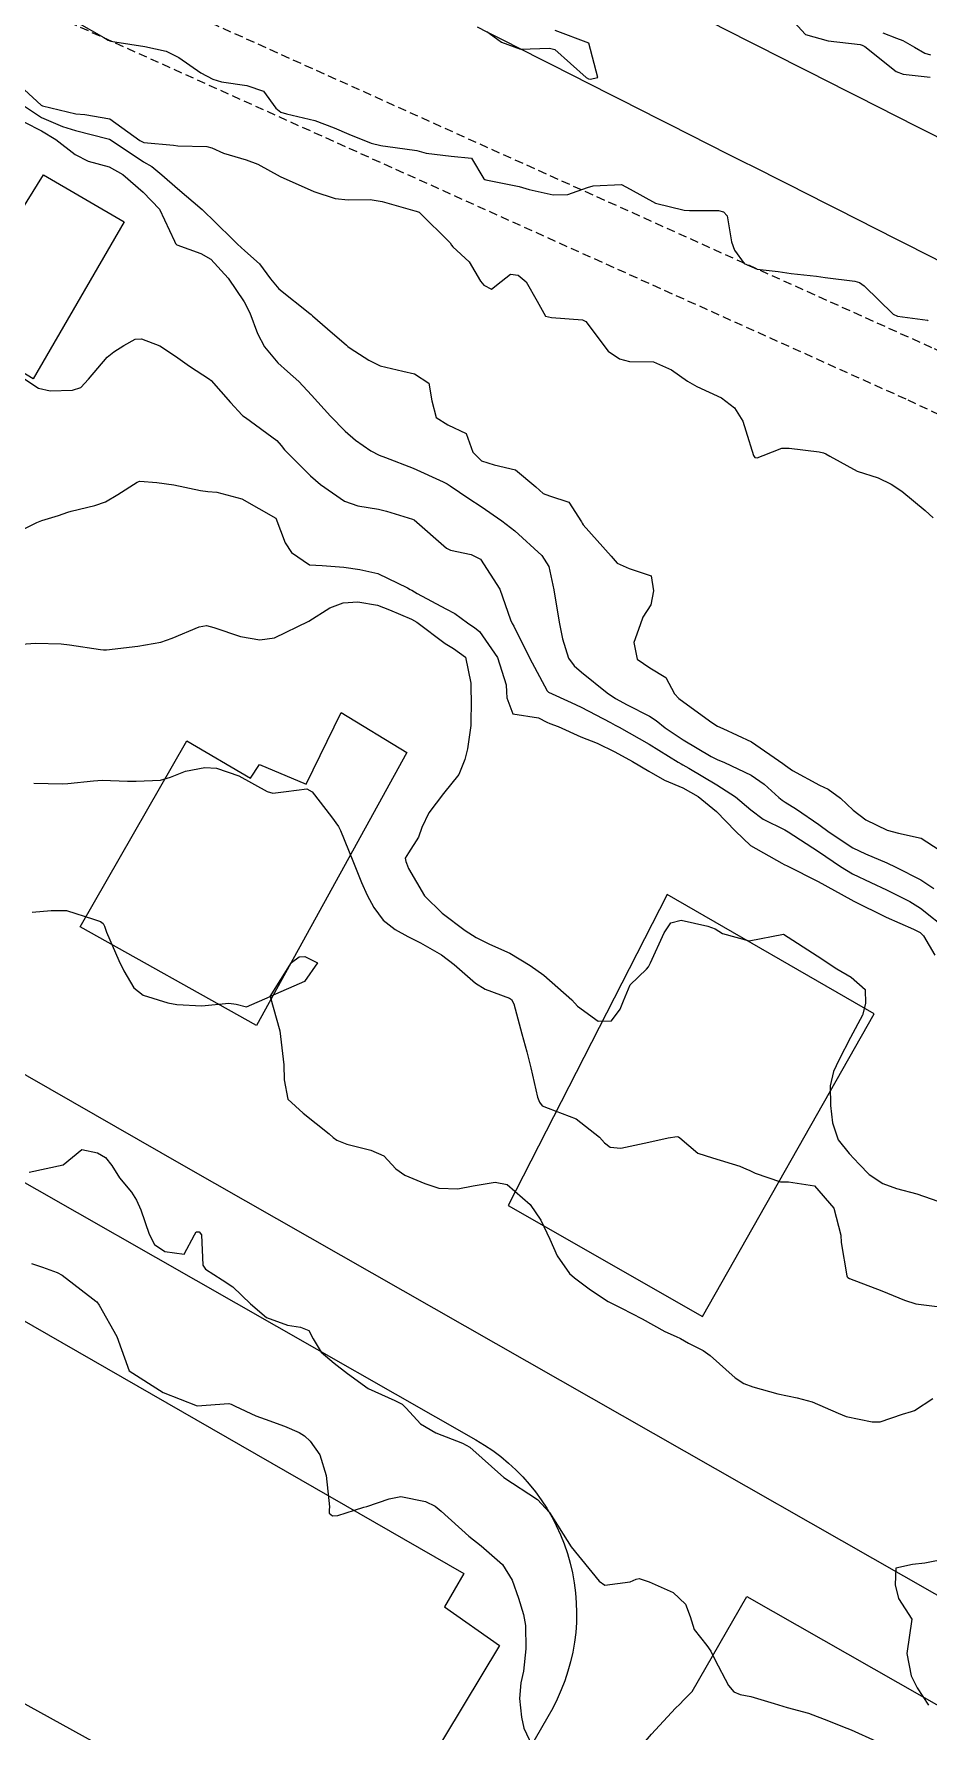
# Model space of a CAD drawing. Header units: metres. Extents: x 292545 to 299085, y 7450245 to 7463078.
# Drawn here: x 296361.7 to 296414.1, y 7461470.4 to 7461569.7 of the extents above; entities that cross this region are included whole.
import ezdxf

# ---------------------------------------------------------------- set-up
doc = ezdxf.new("R2010")
doc.units = ezdxf.units.M
doc.linetypes.add('DASHED', pattern=[0.75, 0.5, -0.25])
for name, color, linetype in [('Curvas de Nivel 1m', 11, 'Continuous'), ('Curvas de Nivel 5m', 15, 'Continuous'), ('Edificações', 30, 'Continuous'), ('Vias Primárias', 230, 'Continuous'), ('Vias Secundárias', 230, 'DASHED')]:
    doc.layers.add(name, color=color, linetype=linetype)

msp = doc.modelspace()

# ---------------------------------------------------------------- linework, layer by layer
at = {"layer": 'Curvas de Nivel 1m', "flags": 128}
for points, elevation in [([(296364.236, 7461570.424), (296365.809, 7461569.526), (296366.067, 7461569.368), (296366.221, 7461569.315), (296366.455, 7461569.283), (296368.218, 7461569.007), (296369.473, 7461568.738), (296370.212, 7461568.365), (296371.492, 7461567.457), (296372.199, 7461567.097), (296372.712, 7461566.931), (296374.196, 7461566.715), (296375.166, 7461566.389), (296375.884, 7461565.404), (296376.179, 7461565.168), (296376.516, 7461565.058), (296378.172, 7461564.668), (296379.296, 7461564.239), (296380.161, 7461563.87), (296381.478, 7461563.34), (296382.028, 7461563.208), (296382.152, 7461563.188), (296382.307, 7461563.173), (296384.149, 7461562.908), (296384.681, 7461562.771), (296386.146, 7461562.586), (296387.341, 7461562.469), (296388.071, 7461561.261), (296388.132, 7461561.223), (296388.19, 7461561.201), (296390.127, 7461560.814), (296390.72, 7461560.635), (296392.12, 7461560.316), (296392.984, 7461560.337), (296394.126, 7461560.759), (296394.458, 7461560.856), (296396.129, 7461560.937), (296396.638, 7461560.65), (296398.113, 7461559.832), (296399.8, 7461559.43), (296400.107, 7461559.412), (296401.799, 7461559.412), (296402.106, 7461559.333), (296402.31, 7461559.097), (296402.574, 7461557.579), (296402.734, 7461557.09), (296403.3, 7461556.307), (296404.072, 7461555.978), (296405.295, 7461555.827), (296406.063, 7461555.71), (296407.538, 7461555.558), (296408.06, 7461555.495), (296409.781, 7461555.28), (296410.056, 7461555.196), (296410.331, 7461554.997), (296412.037, 7461553.348), (296412.282, 7461553.223), (296414.033, 7461552.985), (296414.079, 7461552.95)], 662), ([(296388.232, 7461569.886), (296389.095, 7461569.251), (296390.219, 7461568.853), (296391.91, 7461568.905), (296392.219, 7461568.837), (296394.061, 7461567.191), (296394.202, 7461567.113), (296394.291, 7461567.1), (296394.746, 7461567.185), (296394.223, 7461569.19), (296392.234, 7461569.945)], 661), ([(296406.237, 7461570.43), (296406.9, 7461569.71), (296408.226, 7461569.327), (296410.097, 7461569.128), (296410.224, 7461569.086), (296410.38, 7461568.998), (296412.208, 7461567.532), (296412.617, 7461567.383), (296414.205, 7461567.205)], 661), ([(296360.201, 7461567.362), (296362.144, 7461565.57), (296362.182, 7461565.542), (296362.226, 7461565.526), (296364.176, 7461565.07), (296364.701, 7461565.016), (296366.172, 7461564.772), (296367.919, 7461563.502), (296368.152, 7461563.391), (296369.897, 7461563.221), (296370.15, 7461563.196), (296371.841, 7461563.146), (296372.149, 7461563.081), (296372.831, 7461562.758), (296374.142, 7461562.379), (296374.833, 7461562.113), (296376.133, 7461561.4), (296378.12, 7461560.518), (296379.37, 7461560.112), (296380.113, 7461560.026), (296381.406, 7461560.048), (296382.112, 7461559.924), (296384.019, 7461559.396), (296384.104, 7461559.374), (296384.279, 7461559.308), (296386.085, 7461557.516), (296386.171, 7461557.376), (296386.26, 7461557.287), (296387.212, 7461556.411), (296387.873, 7461555.263), (296388.06, 7461555.038), (296388.515, 7461554.797), (296389.074, 7461555.25), (296389.622, 7461555.69), (296390.067, 7461555.625), (296390.546, 7461555.235), (296391.183, 7461554.091), (296391.678, 7461553.224), (296392.032, 7461553.139), (296393.852, 7461553.014), (296394.03, 7461552.904), (296395.347, 7461551.177), (296396.006, 7461550.735), (296396.604, 7461550.561), (296398.004, 7461550.542), (296399.055, 7461550.072), (296399.987, 7461549.421), (296400.546, 7461549.114), (296401.976, 7461548.434), (296402.74, 7461547.858), (296403.225, 7461547.081), (296403.398, 7461546.519), (296403.847, 7461545.071), (296403.941, 7461544.947), (296404.079, 7461544.931), (296404.43, 7461545.065), (296405.507, 7461545.494), (296405.947, 7461545.502), (296407.697, 7461545.281), (296407.945, 7461545.232), (296408.088, 7461545.172), (296408.329, 7461545.024), (296409.93, 7461544.142), (296411.155, 7461543.757), (296411.919, 7461543.394), (296412.54, 7461542.974), (296413.902, 7461541.854), (296414.37, 7461541.425)], 663), ([(296361.059, 7461565.581), (296362.172, 7461564.855), (296363.401, 7461564.321), (296364.161, 7461564.097), (296366.069, 7461563.606), (296366.154, 7461563.581), (296366.248, 7461563.519), (296368.141, 7461562.259), (296368.622, 7461561.977), (296369.222, 7461561.489), (296370.121, 7461560.697), (296371.571, 7461559.458), (296371.844, 7461559.198), (296372.098, 7461558.958), (296373.652, 7461557.434), (296374.079, 7461557.043), (296374.938, 7461556.283), (296375.58, 7461555.407), (296376.054, 7461554.826), (296377.887, 7461553.381), (296377.965, 7461553.314), (296378.032, 7461553.245), (296378.918, 7461552.477), (296380.015, 7461551.534), (296380.108, 7461551.453), (296380.242, 7461551.357), (296381.323, 7461550.657), (296382.003, 7461550.321), (296383.315, 7461550.002), (296383.998, 7461549.84), (296384.847, 7461549.301), (296385.013, 7461548.264), (296385.269, 7461547.297), (296385.959, 7461546.855), (296387.031, 7461546.351), (296387.421, 7461545.268), (296387.935, 7461544.751), (296388.662, 7461544.523), (296389.928, 7461544.229), (296391.112, 7461543.228), (296391.531, 7461542.846), (296391.908, 7461542.699), (296393.04, 7461542.339), (296393.784, 7461541.192), (296393.817, 7461541.116), (296393.891, 7461541.014), (296395.517, 7461539.174), (296395.867, 7461538.769), (296396.571, 7461538.454), (296397.856, 7461538.028), (296398.002, 7461537.148), (296397.835, 7461536.334), (296397.383, 7461535.599), (296397.227, 7461535.156), (296396.843, 7461534.124), (296397.051, 7461533.157), (296397.788, 7461532.65), (296398.723, 7461532.076), (296399.233, 7461531.128), (296399.488, 7461530.842), (296399.768, 7461530.638), (296401.416, 7461529.444), (296401.754, 7461529.231), (296402.058, 7461529.097), (296403.741, 7461528.311), (296405.563, 7461527.052), (296405.652, 7461526.98), (296405.722, 7461526.923), (296406.131, 7461526.634), (296407.71, 7461525.777), (296408.22, 7461525.534), (296408.943, 7461525.018), (296409.696, 7461524.319), (296410.434, 7461523.742), (296411.675, 7461523.138), (296412.351, 7461522.973), (296413.67, 7461522.667), (296414.718, 7461521.999)], 664), ([(296361.132, 7461549.579), (296361.985, 7461549.011), (296362.683, 7461548.862), (296363.983, 7461548.898), (296364.473, 7461549.055), (296364.91, 7461549.536), (296366.006, 7461550.825), (296366.399, 7461551.127), (296366.997, 7461551.51), (296367.648, 7461551.872), (296368.017, 7461551.904), (296369.09, 7461551.489), (296370.007, 7461550.886), (296370.825, 7461550.291), (296371.994, 7461549.538), (296372.093, 7461549.449), (296373.241, 7461548.171), (296373.916, 7461547.43), (296373.962, 7461547.387), (296374.104, 7461547.286), (296375.948, 7461545.948), (296376.198, 7461545.659), (296376.401, 7461545.403), (296377.921, 7461543.887), (296378.511, 7461543.374), (296379.903, 7461542.4), (296380.681, 7461542.128), (296381.899, 7461541.937), (296382.372, 7461541.807), (296383.893, 7461541.346), (296383.984, 7461541.309), (296385.876, 7461539.638), (296386.111, 7461539.522), (296387.32, 7461539.268), (296387.869, 7461539.001), (296388.995, 7461537.248), (296389.62, 7461535.447), (296389.728, 7461535.241), (296389.82, 7461535.074), (296390.747, 7461533.23), (296391.774, 7461531.292), (296391.805, 7461531.251), (296391.856, 7461531.219), (296393.177, 7461530.608), (296393.764, 7461530.344), (296395.479, 7461529.45), (296395.754, 7461529.294), (296395.982, 7461529.168), (296397.738, 7461528.174), (296399.439, 7461527.124), (296399.617, 7461527.017), (296399.721, 7461526.962), (296400.063, 7461526.773), (296401.71, 7461525.803), (296402.792, 7461525.089), (296403.695, 7461524.33), (296404.414, 7461523.793), (296405.684, 7461523.158), (296405.887, 7461523.048), (296407.666, 7461521.902), (296408.942, 7461521.017), (296409.649, 7461520.578), (296410.722, 7461520.072), (296411.64, 7461519.65), (296413.016, 7461518.966), (296413.627, 7461518.586), (296415.252, 7461517.291)], 666), ([(296360.999, 7461540.699), (296361.889, 7461541.154), (296362.192, 7461541.265), (296363.169, 7461541.557), (296363.702, 7461541.745), (296363.897, 7461541.806), (296365.296, 7461542.136), (296365.905, 7461542.359), (296366.633, 7461542.792), (296367.766, 7461543.502), (296367.869, 7461543.555), (296367.924, 7461543.57), (296368.918, 7461543.49), (296369.912, 7461543.357), (296371.479, 7461543.027), (296371.908, 7461542.958), (296372.431, 7461542.921), (296373.904, 7461542.531), (296375.893, 7461541.41), (296376.441, 7461539.964), (296376.807, 7461539.396), (296377.862, 7461538.67), (296378.605, 7461538.629), (296379.86, 7461538.526), (296380.812, 7461538.397), (296381.855, 7461538.16), (296383.599, 7461537.314), (296383.759, 7461537.228), (296383.842, 7461537.181), (296384.154, 7461536.993), (296385.831, 7461536.096), (296386.363, 7461535.816), (296387.105, 7461535.271), (296387.544, 7461534.988), (296387.818, 7461534.767), (296388.873, 7461533.249), (296389.368, 7461531.656), (296389.387, 7461531.244), (296389.415, 7461530.891), (296389.76, 7461529.946), (296391.272, 7461529.71), (296391.755, 7461529.469), (296391.924, 7461529.387), (296392.427, 7461529.21), (296393.744, 7461528.595), (296394.695, 7461528.224), (296395.731, 7461527.72), (296396.779, 7461527.159), (296397.717, 7461526.591), (296398.638, 7461526.062), (296399.708, 7461525.612), (296400.622, 7461525.111), (296401.694, 7461524.231), (296402.802, 7461523.089), (296403.67, 7461522.251), (296405.507, 7461521.201), (296405.654, 7461521.137), (296405.832, 7461521.048), (296407.644, 7461520.143), (296409.551, 7461519.093), (296409.633, 7461519.041), (296409.654, 7461519.031), (296409.697, 7461519.009), (296411.619, 7461518.053), (296413.216, 7461517.356), (296413.606, 7461517.154), (296413.811, 7461516.957), (296414.475, 7461515.83)], 667), ([(296360.186, 7461533.974), (296361.808, 7461534.083), (296363.326, 7461534.037), (296363.807, 7461533.991), (296365.614, 7461533.723), (296365.804, 7461533.686), (296365.963, 7461533.686), (296367.807, 7461533.914), (296369.144, 7461534.152), (296369.812, 7461534.369), (296371.397, 7461535.034), (296371.82, 7461535.117), (296372.252, 7461535.012), (296373.813, 7461534.472), (296374.952, 7461534.278), (296375.813, 7461534.39), (296377.823, 7461535.38), (296379.052, 7461536.146), (296379.834, 7461536.439), (296380.689, 7461536.496), (296381.833, 7461536.302), (296382.546, 7461536.045), (296383.825, 7461535.499), (296384.15, 7461535.307), (296385.811, 7461534.06), (296386.298, 7461533.773), (296386.985, 7461533.272), (296387.304, 7461531.743), (296387.312, 7461531.267), (296387.329, 7461530.827), (296387.296, 7461529.275), (296387.103, 7461527.905), (296386.954, 7461527.278), (296386.597, 7461526.398), (296385.703, 7461525.29), (296384.84, 7461524.15), (296384.439, 7461523.302), (296384.24, 7461522.739), (296383.661, 7461521.817), (296383.469, 7461521.499), (296383.499, 7461521.312), (296383.541, 7461521.201), (296383.649, 7461520.903), (296384.599, 7461519.3), (296385.623, 7461518.289), (296386.97, 7461517.276), (296387.607, 7461516.864), (296388.391, 7461516.468), (296389.594, 7461515.95), (296390.779, 7461515.228), (296391.577, 7461514.665), (296393.213, 7461513.203), (296393.557, 7461512.837), (296394.767, 7461511.959), (296395.545, 7461511.991), (296396.056, 7461512.664), (296396.25, 7461513.163), (296396.638, 7461514.094), (296397.581, 7461514.998), (296397.7, 7461515.148), (296397.824, 7461515.385), (296398.617, 7461517.135), (296399.017, 7461517.723), (296399.614, 7461517.87), (296401.184, 7461517.53), (296401.607, 7461517.36), (296402.046, 7461517.096), (296403.599, 7461516.672), (296405.603, 7461517.05), (296407.591, 7461515.794), (296408.725, 7461515.019), (296409.578, 7461514.533), (296410.396, 7461513.823), (296410.413, 7461512.997), (296410.234, 7461512.318), (296409.533, 7461511.01), (296408.848, 7461509.688), (296408.547, 7461509.02), (296408.338, 7461508.188), (296408.366, 7461507.021), (296408.478, 7461506.02), (296408.804, 7461505.017), (296409.455, 7461504.214), (296410.039, 7461503.591), (296410.634, 7461502.992), (296411.435, 7461502.459), (296412.225, 7461502.178), (296413.427, 7461501.867), (296415.087, 7461501.274)], 668), ([(296361.708, 7461525.894), (296363.403, 7461525.858), (296363.708, 7461525.869), (296365.208, 7461526.038), (296365.711, 7461526.061), (296367.204, 7461526.014), (296367.71, 7461526.003), (296369.131, 7461526.066), (296369.714, 7461526.243), (296370.59, 7461526.602), (296371.723, 7461526.81), (296372.404, 7461526.762), (296373.712, 7461526.315), (296375.376, 7461525.413), (296375.702, 7461525.303), (296376.485, 7461525.398), (296377.705, 7461525.554), (296378.017, 7461525.377), (296379.138, 7461523.916), (296379.553, 7461523.361), (296379.679, 7461523.116), (296380.405, 7461521.352), (296380.906, 7461520.081), (296381.234, 7461519.344), (296381.626, 7461518.611), (296382.166, 7461517.879), (296382.869, 7461517.321), (296383.607, 7461516.921), (296384.357, 7461516.547), (296385.591, 7461515.841), (296386.333, 7461515.283), (296387.572, 7461514.191), (296388.146, 7461513.839), (296389.564, 7461513.317), (296389.686, 7461513.239), (296389.816, 7461512.98), (296390.299, 7461511.232), (296390.578, 7461510.174), (296390.808, 7461509.227), (296391.211, 7461507.508), (296391.32, 7461507.222), (296391.49, 7461507.01), (296391.828, 7461506.877), (296393.479, 7461506.252), (296394.834, 7461505.179), (296395.124, 7461504.84), (296395.457, 7461504.582), (296396.088, 7461504.532), (296397.46, 7461504.817), (296397.726, 7461504.882), (296398.858, 7461505.136), (296399.385, 7461505.21), (296399.464, 7461505.186), (296399.547, 7461505.129), (296400.588, 7461504.247), (296401.452, 7461503.963), (296403.059, 7461503.472), (296403.445, 7461503.307), (296403.602, 7461503.235), (296403.957, 7461503.072), (296405.436, 7461502.562), (296405.911, 7461502.57), (296407.432, 7461502.33), (296408.567, 7461501.018), (296408.964, 7461499.447), (296408.994, 7461499.014), (296409.318, 7461497.066), (296409.334, 7461497.01), (296409.372, 7461496.953), (296409.482, 7461496.898), (296411.361, 7461496.182), (296412.688, 7461495.632), (296413.35, 7461495.424), (296415.085, 7461495.205)], 669), ([(296361.438, 7461503.132), (296363.443, 7461503.55), (296364.535, 7461504.456), (296365.45, 7461504.262), (296365.916, 7461503.992), (296366.275, 7461503.518), (296366.728, 7461502.803), (296367.427, 7461501.954), (296367.738, 7461501.497), (296367.984, 7461500.924), (296368.464, 7461499.489), (296368.791, 7461498.893), (296369.383, 7461498.483), (296370.528, 7461498.322), (296371.118, 7461499.463), (296371.229, 7461499.628), (296371.395, 7461499.626), (296371.531, 7461499.458), (296371.612, 7461497.693), (296371.773, 7461497.454), (296372.752, 7461496.824), (296373.363, 7461496.408), (296374.408, 7461495.419), (296375.341, 7461494.622), (296376.565, 7461494.168), (296377.33, 7461494.054), (296377.814, 7461493.869), (296378.065, 7461493.379), (296378.533, 7461492.59), (296379.309, 7461491.944), (296380.087, 7461491.352), (296381.29, 7461490.467), (296382.847, 7461489.757), (296383.276, 7461489.548), (296383.51, 7461489.316), (296384.352, 7461488.392), (296385.259, 7461487.866), (296386.824, 7461487.274), (296387.25, 7461487.027), (296389.233, 7461485.25), (296391.214, 7461483.961), (296391.916, 7461483.213), (296393.183, 7461481.2), (296394.817, 7461479.183), (296395.151, 7461478.961), (296396.631, 7461479.158), (296396.992, 7461479.316), (296397.156, 7461479.341), (296397.755, 7461479.144), (296399.147, 7461478.523), (296399.869, 7461477.848), (296400.139, 7461477.115), (296400.374, 7461476.36), (296401.116, 7461475.417), (296401.354, 7461475.098), (296401.6, 7461474.601), (296402.386, 7461473.087), (296402.713, 7461472.719), (296403.078, 7461472.552), (296403.705, 7461472.445), (296405.073, 7461472.038), (296405.82, 7461471.798), (296407.067, 7461471.466), (296408.246, 7461471.018), (296409.058, 7461470.684), (296409.575, 7461470.485), (296411.045, 7461469.826)], 671), ([(296361.583, 7461497.785), (296362.234, 7461497.567), (296363.078, 7461497.262), (296363.368, 7461497.1), (296365.178, 7461495.708), (296365.353, 7461495.574), (296365.4, 7461495.53), (296365.539, 7461495.339), (296366.572, 7461493.518), (296367.303, 7461491.51), (296369.284, 7461490.232), (296371.273, 7461489.46), (296373.126, 7461489.582), (296373.275, 7461489.551), (296373.514, 7461489.428), (296374.707, 7461488.858), (296375.266, 7461488.677), (296376.397, 7461488.263), (296377.258, 7461487.882), (296377.568, 7461487.697), (296377.902, 7461487.38), (296378.455, 7461486.582), (296378.838, 7461485.366), (296379.028, 7461483.54), (296379.011, 7461483.363), (296379.002, 7461483.164), (296379.199, 7461483.011), (296379.52, 7461483.037), (296380.485, 7461483.347), (296381.032, 7461483.516), (296381.206, 7461483.556), (296382.526, 7461484.014), (296383.215, 7461484.155), (296384.655, 7461483.855), (296385.207, 7461483.576), (296385.574, 7461483.286), (296387.189, 7461481.829), (296387.916, 7461481.263), (296389.167, 7461480.17), (296389.728, 7461479.241), (296390.097, 7461478.19), (296390.392, 7461477.231), (296390.502, 7461476.605), (296390.519, 7461475.229), (296390.391, 7461473.932), (296390.24, 7461473.233), (296390.155, 7461472.315), (296390.263, 7461471.232), (296390.41, 7461470.583), (296391.043, 7461469.22)], 672)]:
    msp.add_lwpolyline(points, dxfattribs=dict(at, elevation=elevation))
at = {"layer": 'Curvas de Nivel 5m', "flags": 128}
for points, elevation in [([(296411.42, 7461569.799), (296412.228, 7461569.492), (296412.603, 7461569.351), (296413.279, 7461568.964), (296413.885, 7461568.62), (296414.219, 7461568.515)], 660), ([(296361.173, 7461564.575), (296362.16, 7461564.07), (296363.004, 7461563.561), (296364.144, 7461562.675), (296364.892, 7461562.291), (296366.137, 7461561.957), (296366.932, 7461561.512), (296368.118, 7461560.484), (296369.066, 7461559.49), (296369.961, 7461557.605), (296370.006, 7461557.481), (296370.082, 7461557.406), (296371.504, 7461556.886), (296372.074, 7461556.551), (296373.092, 7461555.44), (296374.042, 7461554.053), (296374.367, 7461553.425), (296374.812, 7461552.209), (296375.225, 7461551.418), (296376.004, 7461550.501), (296376.577, 7461549.979), (296377.232, 7461549.391), (296377.981, 7461548.608), (296379.096, 7461547.369), (296379.954, 7461546.491), (296380.559, 7461545.961), (296381.445, 7461545.337), (296381.939, 7461545.091), (296382.314, 7461544.949), (296383.928, 7461544.335), (296385.681, 7461543.527), (296385.915, 7461543.402), (296386.086, 7461543.287), (296387.183, 7461542.548), (296387.901, 7461542.087), (296389.11, 7461541.248), (296389.887, 7461540.665), (296391.466, 7461539.224), (296391.863, 7461538.564), (296392.167, 7461537.215), (296392.401, 7461535.784), (296392.498, 7461535.21), (296392.671, 7461534.346), (296393.014, 7461533.202), (296393.352, 7461532.76), (296393.785, 7461532.39), (296395.279, 7461531.175), (296395.77, 7461530.85), (296396.451, 7461530.478), (296397.76, 7461529.812), (296398.165, 7461529.552), (296398.692, 7461529.136), (296399.743, 7461528.427), (296401.376, 7461527.456), (296401.726, 7461527.279), (296402.159, 7461527.096), (296403.716, 7461526.353), (296404.47, 7461525.828), (296405.335, 7461525.056), (296405.541, 7461524.892), (296405.7, 7461524.788), (296406.375, 7461524.365), (296407.687, 7461523.472), (296408.28, 7461523.024), (296409.669, 7461522.105), (296410.422, 7461521.76), (296411.655, 7461521.235), (296412.181, 7461520.975), (296413.646, 7461520.228), (296414.422, 7461519.729)], 665), ([(296361.621, 7461518.339), (296362.742, 7461518.439), (296363.622, 7461518.436), (296365.211, 7461517.94), (296365.616, 7461517.804), (296365.773, 7461517.686), (296365.848, 7461517.526), (296365.963, 7461517.169), (296366.689, 7461515.513), (296366.986, 7461514.918), (296367.567, 7461513.921), (296368.12, 7461513.494), (296369.559, 7461513.046), (296370.098, 7461512.934), (296371.557, 7461512.855), (296373.134, 7461513.012), (296373.558, 7461512.964), (296374.177, 7461512.801), (296375.563, 7461513.41), (296376.806, 7461515.392), (296377.252, 7461515.721), (296377.589, 7461515.753), (296378.335, 7461515.372), (296377.572, 7461514.292), (296375.563, 7461513.41), (296376.127, 7461511.404), (296376.197, 7461510.733), (296376.347, 7461509.402), (296376.374, 7461508.532), (296376.597, 7461507.399), (296377.481, 7461506.571), (296379.005, 7461505.367), (296379.251, 7461505.154), (296379.459, 7461505.009), (296380.038, 7461504.774), (296381.454, 7461504.422), (296382.21, 7461504.088), (296382.909, 7461503.325), (296383.439, 7461502.945), (296384.604, 7461502.472), (296385.432, 7461502.185), (296386.55, 7461502.161), (296387.433, 7461502.321), (296388.735, 7461502.549), (296389.435, 7461502.413), (296390.776, 7461501.226), (296391.41, 7461500.327), (296391.938, 7461499.215), (296392.365, 7461498.228), (296393.08, 7461497.203), (296393.369, 7461496.935), (296394.304, 7461496.24), (296395.349, 7461495.567), (296396.133, 7461495.162), (296397.337, 7461494.547), (296398.66, 7461493.806), (296399.327, 7461493.502), (296399.59, 7461493.39), (296400.04, 7461493.119), (296400.9, 7461492.688), (296401.316, 7461492.401), (296402.779, 7461491.085), (296403.298, 7461490.763), (296403.813, 7461490.557), (296405.289, 7461490.155), (296406.414, 7461489.915), (296407.283, 7461489.693), (296408.812, 7461489.015), (296409.271, 7461488.835), (296410.805, 7461488.524), (296411.268, 7461488.52), (296412.583, 7461488.967), (296413.109, 7461489.128), (296413.276, 7461489.179), (296414.353, 7461489.884)], 670), ([(296415.176, 7461480.495), (296413.881, 7461480.244), (296413.171, 7461480.174), (296412.187, 7461479.955), (296412.145, 7461478.975), (296412.354, 7461478.181), (296413.133, 7461476.96), (296412.824, 7461474.964), (296413.093, 7461473.659), (296413.438, 7461472.956), (296414.093, 7461471.93)], 670)]:
    msp.add_lwpolyline(points, dxfattribs=dict(at, elevation=elevation))
at = {"layer": 'Edificações'}
for points in [[(296361.669, 7461549.561), (296356.199, 7461552.885), (296358.887, 7461557.916), (296359.765, 7461557.429), (296362.277, 7461561.497), (296367.012, 7461558.74)], [(296388.992, 7461475.42), (296363.405, 7461432.953), (296351.948, 7461439.256), (296367.932, 7461468.287), (296354.825, 7461475.504), (296351.377, 7461469.54), (296331.083, 7461481.271), (296327.736, 7461474.424), (296347.507, 7461462.543), (296338.817, 7461446.777), (296239.252, 7461504.217), (296237.858, 7461518.831), (296252.69, 7461520.247), (296271.713, 7461509.298), (296283.271, 7461501.329), (296299.001, 7461530.099), (296386.895, 7461479.647), (296385.766, 7461477.681)], [(296374.758, 7461511.709), (296364.437, 7461517.485), (296370.675, 7461528.378), (296374.41, 7461526.19), (296374.924, 7461526.98), (296377.654, 7461525.834), (296379.712, 7461530.023), (296383.56, 7461527.694)], [(296398.807, 7461519.372), (296389.486, 7461501.172), (296400.869, 7461494.68), (296410.916, 7461512.388)]]:
    msp.add_lwpolyline(points, close=True, dxfattribs=at)
at = {"layer": 'Vias Primárias'}
for points in [[(296390.594, 7461575.869, 0.000017), (296427.552, 7461557.182, 0.000726), (296450.729, 7461545.506, -0.049818), (296466.774, 7461535.34, 0.001961), (296501.761, 7461508.165, -0.010894), (296522.658, 7461491.326), (296528.356, 7461486.85), (296533.348, 7461481.409), (296560.424, 7461450.56), (296591.173, 7461414.357), (296599.115, 7461405.303, -0.032911), (296606.733, 7461391.08), (296619.76, 7461362.294), (296636.513, 7461324.869), (296652.788, 7461281.906, 0.252984), (296670.306, 7461269.534, -0.027348), (296679.726, 7461269.829), (296695.95, 7461273.794), (296706.637, 7461278.691), (296712.064, 7461281.174, 0.386976), (296714.296, 7461290.217)], [(296875.361, 7461346.229), (296841.832, 7461326.257), (296784.724, 7461301.673), (296736.651, 7461285.361), (296708.09, 7461273.5), (296696.408, 7461269.654), (296680.493, 7461266.557, -0.067835), (296670.292, 7461263.101, -0.307867), (296646.509, 7461279.358), (296629.473, 7461322.777), (296613.866, 7461359.716), (296600.866, 7461388.444, 0.042845), (296593.331, 7461402.066), (296586.294, 7461410.165), (296555.611, 7461446.289), (296518.21, 7461486.662, 0.010732), (296497.835, 7461503.069, -0.001961), (296462.808, 7461530.275, 0.049818), (296447.843, 7461539.757, -0.000726), (296424.649, 7461551.441, -0.000017), (296387.691, 7461570.128, 0.028434)]]:
    msp.add_lwpolyline(points, format="xyb", dxfattribs=at)
at = {"layer": 'Vias Primárias', "elevation": 689.16}
msp.add_lwpolyline([(296142.176, 7461637.08), (296159.429, 7461625.13), (296167.315, 7461620.329), (296276.265, 7461557.505), (296370.485, 7461503.52), (296537.294, 7461408.499), (296565.685, 7461392.027, -0.202322), (296579.536, 7461378.483), (296593.413, 7461350.749), (296605.572, 7461326.396, -0.265304), (296605.858, 7461309.608, 0.883761), (296621.238, 7461308.993, 0.114322), (296622.051, 7461313.799)], format="xyb", dxfattribs=at)
at = {"layer": 'Vias Primárias'}
for points in [[(296232.742, 7461511.057), (296254.595, 7461550.615, -0.0527), (296258.099, 7461553.74), (296261.291, 7461559.438), (296387.598, 7461487.462, -0.422146), (296391.804, 7461471.254), (296369.02, 7461431.666, -0.360747), (296353.424, 7461430.87), (296267.035, 7461479.591), (296236.061, 7461497.74, -0.338261)], [(296374.773, 7461429.127), (296396.529, 7461468.656, -0.025733), (296400.27, 7461472.738), (296403.468, 7461478.3), (296530.46, 7461405.995, -0.393797), (296534.406, 7461389.388), (296511.442, 7461350.789, -0.338143), (296496.026, 7461349.003), (296409.637, 7461397.725), (296378.662, 7461415.874, -0.294916)]]:
    msp.add_lwpolyline(points, format="xyb", close=True, dxfattribs=at)
at = {"layer": 'Vias Secundárias'}
for points in [[(296625.693, 7461315.013), (296617.652, 7461336.067), (296597.889, 7461375.136), (296589.491, 7461392.646), (296559.556, 7461431.133), (296528.438, 7461466.797), (296517.711, 7461477.419), (296510.825, 7461483.398), (296476.607, 7461512.463), (296450.647, 7461530.987, 0.110827), (296439.37, 7461539.686), (296414.295, 7461551.377), (296358.881, 7461576.325), (296310.798, 7461594.392), (296279.23, 7461604.855), (296221.054, 7461629.638), (296189.306, 7461642.804, 0.014374)], [(296219.752, 7461626.539), (296278.04, 7461601.708), (296309.677, 7461591.223), (296357.599, 7461573.216), (296412.895, 7461548.321), (296437.95, 7461536.639, -0.064802), (296449.055, 7461528.765), (296474.725, 7461510.224), (296508.635, 7461480.848), (296515.424, 7461474.953), (296525.986, 7461464.495), (296556.961, 7461428.995), (296586.616, 7461390.867), (296594.873, 7461373.65), (296614.574, 7461334.706), (296622.051, 7461313.799)]]:
    msp.add_lwpolyline(points, format="xyb", dxfattribs=at)

doc.saveas('drawing.dxf')
